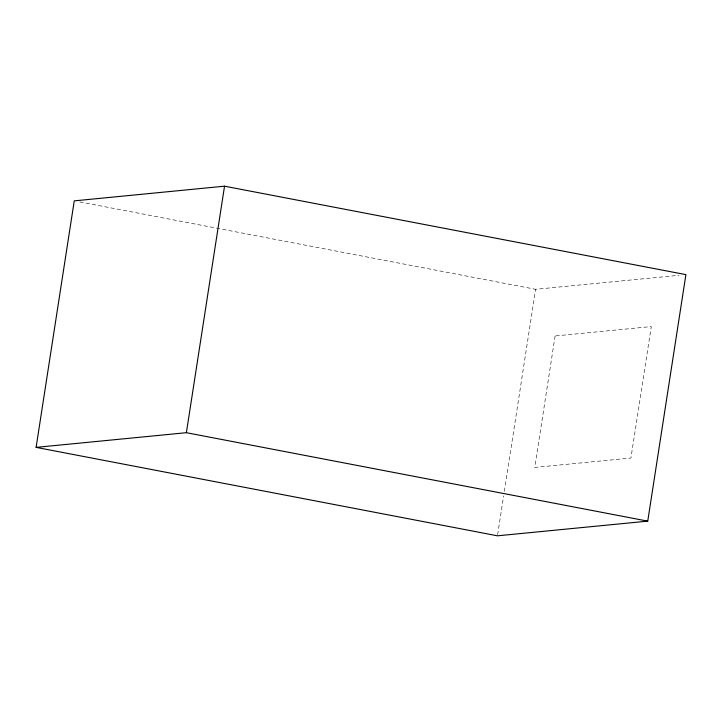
<?xml version="1.0" encoding="UTF-8"?>
<svg xmlns="http://www.w3.org/2000/svg" width="722" height="722" viewBox="0 0 722 722"><rect width="100%" height="100%" fill="white"/><g stroke="black" fill="none" stroke-linecap="round" stroke-linejoin="round"><path stroke-width="0.54" stroke-dasharray="3.61 2.71" d="M497.629 534.704L503.64 495.843M504.335 491.402L535.616 289.305L679.167 275.29M79.79 201.925L535.616 289.305M555.101 335.965L534.749 467.432L630.929 458.037L651.28 326.57L555.101 335.965"/><path stroke-width="1.08" d="M36.1 447.369L74.258 200.86L224.542 186.186L685.9 274.631L647.742 521.14L497.458 535.814L36.1 447.369L186.384 432.695L647.742 521.14M186.384 432.695L224.542 186.186"/></g></svg>
